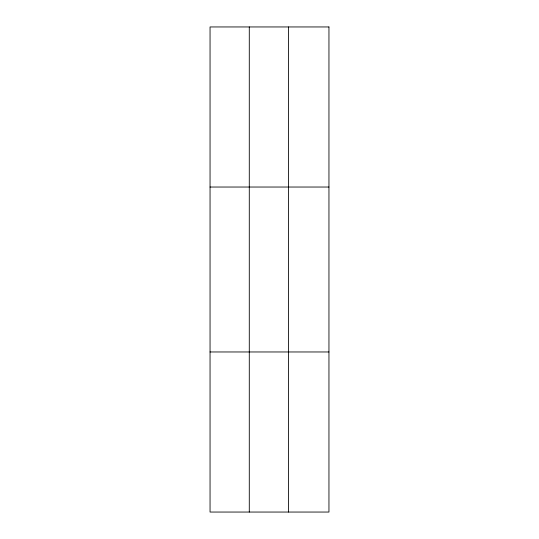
<?xml version="1.0" encoding="UTF-8"?>
<svg xmlns="http://www.w3.org/2000/svg" width="539" height="539" viewBox="0 0 539 539"><rect width="100%" height="100%" fill="white"/><g stroke="black" fill="none" stroke-linecap="round" stroke-linejoin="round"><path stroke-width="0.81" d="M249.287 26.95L249.287 512.05M288.527 26.95L288.527 512.05M210.048 187.033L328.952 187.033M210.048 351.967L328.952 351.967M328.952 26.95L328.952 512.05L210.048 512.05L210.048 26.95L328.952 26.95"/></g></svg>
